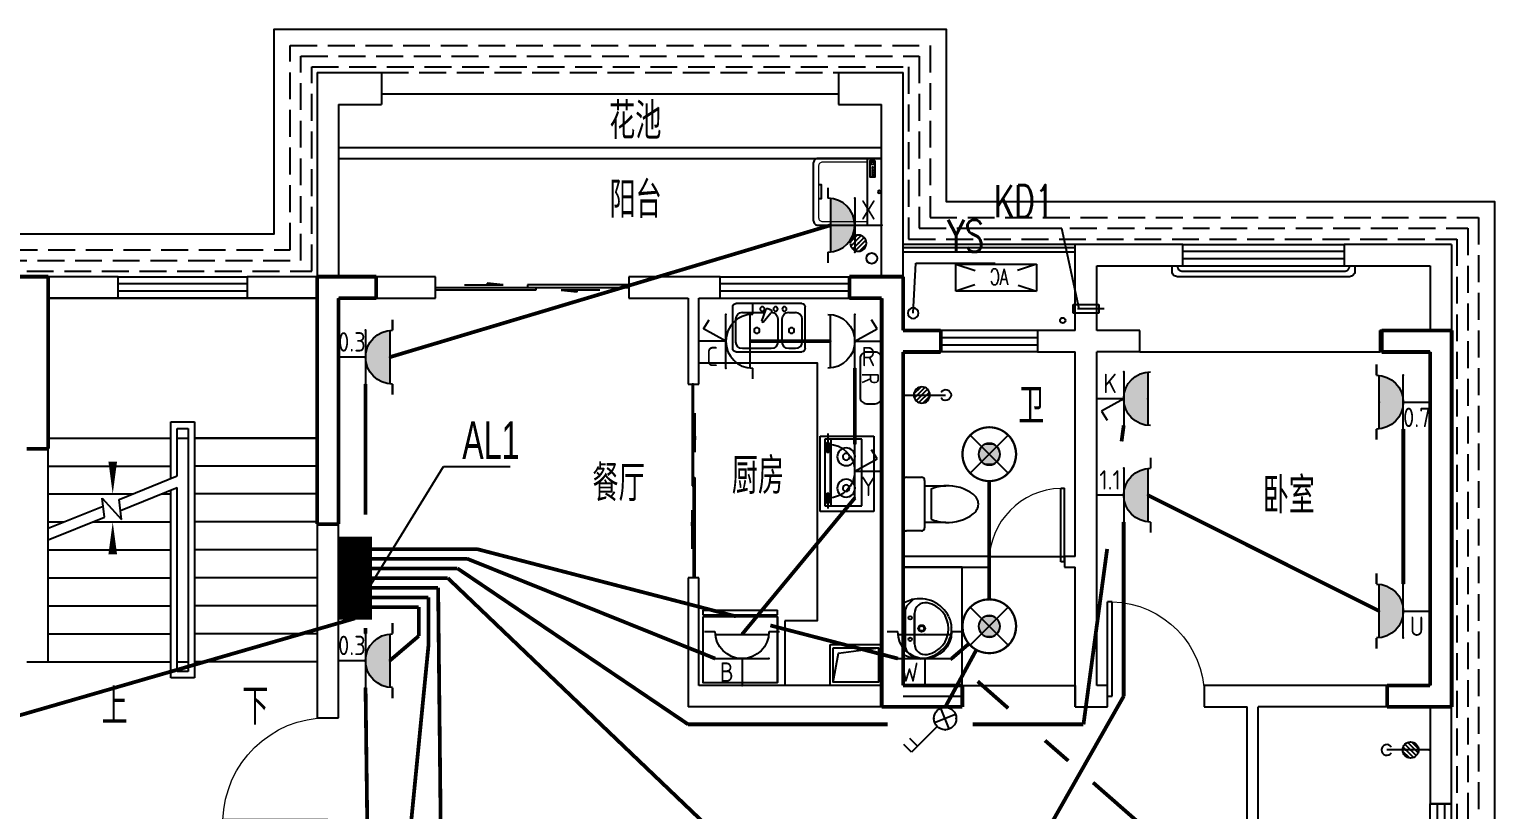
# Model space of a CAD drawing. Extents: x -993182 to -819982, y 169304 to 600104.
# Drawn here: x -939675 to -926048, y 278313 to 285568 of the extents above; entities that cross this region are included whole.
import ezdxf
from ezdxf.enums import TextEntityAlignment as Align

# ---------------------------------------------------------------- set-up
doc = ezdxf.new("R2010")
doc.units = 0
doc.header["$LTSCALE"] = 1000
doc.header["$MEASUREMENT"] = 0
doc.linetypes.add('DASH', pattern=[0.35, 0.25, -0.1])
for name, color, linetype in [('DIM-箱柜', 3, 'Continuous'), ('DIM_LEAD', 3, 'Continuous'), ('DIM_SYMB', 3, 'Continuous'), ('EQUIP-插座', 3, 'Continuous'), ('EQUIP-照明', 3, 'Continuous'), ('EQUIP-箱柜', 3, 'Continuous'), ('kan', 146, 'Continuous'), ('KTIAO', 124, 'Continuous'), ('PUB_TEXT', 7, 'Continuous'), ('STAIR', 2, 'Continuous'), ('VPIPE-污水', 2, 'Continuous'), ('WALL', 4, 'Continuous'), ('WINDOW', 2, 'Continuous'), ('WIRE-动力', 2, 'Continuous'), ('WIRE-插座', 5, 'Continuous'), ('WIRE-照明', 1, 'Continuous'), ('冷凝水管', 6, 'Continuous'), ('家具', 187, 'Continuous'), ('屋面', 139, 'Continuous'), ('栏杆', 169, 'Continuous'), ('空调、空调洞', 66, 'Continuous'), ('面层', 215, 'Continuous')]:
    doc.layers.add(name, color=color, linetype=linetype)
doc.layers.add('RENDERING', color=125, linetype='Continuous', lineweight=13)
doc.layers.add('洁、厨具', color=8, linetype='Continuous', lineweight=9)
doc.styles.add('_ROMANC', font='romanc__.ttf', dxfattribs={"width": 0.700005})
doc.styles.add('_SIMPLEX', font='SIMPLEX.shx', dxfattribs={"width": 0.75})
doc.styles.add('_TCH_DIM', font='SIMPLEX', dxfattribs={"bigfont": 'GBCBIG'})
doc.styles.add('_TCH_LABEL', font='COMPLEX', dxfattribs={"bigfont": 'GBCBIG'})
doc.styles.add('_TEL_ATTDEF', font='GBENOR', dxfattribs={"width": 0.8, "height": 3, "bigfont": 'GBCBIG'})
doc.styles.add('_TEL_DIM', font='ICED', dxfattribs={"width": 0.8, "height": 3.5, "bigfont": 'BZHZ'})
doc.styles.add('DIM_FONT', font='simplex_.ttf', dxfattribs={"width": 0.7, "bigfont": 'GBCBIG'})
doc.styles.get("Standard").update_dxf_attribs({"font": 'gbenor.shx', "bigfont": 'gbcbig.shx'})

# ---------------------------------------------------------------- blocks, each defined once
blk = doc.blocks.new('ASDGFSDFGGDF')
at = {"layer": '家具'}
for p, q in [((695, -609), (695, 0)), ((695, -609), (695, 0)), ((0, -670), (0, -629)), ((0, -629), (28, -629)), ((0, -670), (695, -670)), ((28, -629), (28, -609)), ((695, -609), (666, -609)), ((666, -609), (666, -629)), ((666, -629), (695, -629)), ((695, -629), (695, -670))]:
    blk.add_line(p, q, dxfattribs=at)
for points in [[(0, -609), (0, 0), (695, 0), (695, -609)], [(666, -609), (28, -609), (28, -629), (666, -629)]]:
    blk.add_lwpolyline(points, close=True, dxfattribs=at)
blk = doc.blocks.new('sdfdsfgf')
at = {"layer": '家具'}
for points in [[(1414289, 21341), (1413809, 21341), (1413809, 20961), (1414289, 20961), (1414289, 21341)], [(1414259, 20991), (1414211, 21259), (1413839, 21311)]]:
    blk.add_lwpolyline(points, dxfattribs=at)
blk.add_lwpolyline([(1414259, 21311), (1413839, 21311), (1413839, 20991), (1414259, 20991)], close=True, dxfattribs=at)
blk = doc.blocks.new('A$C685A49D5')
at = {"layer": '家具'}
for p, q in [((0, 31), (0, 419)), ((31, 450), (644, 450)), ((675, 419), (675, 31)), ((31, 307), (31, 92)), ((153, 368), (92, 368)), ((215, 92), (215, 307)), ((256, 307), (256, 92)), ((390, 277), (320, 363)), ((340, 402), (325, 393)), ((369, 391), (408, 287)), ((583, 368), (377, 368)), ((408, 287), (390, 277)), ((644, 92), (644, 307)), ((644, 0), (31, 0)), ((92, 31), (153, 31)), ((317, 31), (583, 31))]:
    blk.add_line(p, q, dxfattribs=at)
for centre, radius in [((194, 399), 20.5), ((276, 399), 20.5), ((399, 399), 20.5), ((128, 199), 25.6), ((450, 199), 25.6)]:
    blk.add_circle(centre, radius, dxfattribs=at)
for centre, radius, start, end in [((31, 419), 30.7, 90, 180), ((644, 419), 30.7, 0, 90), ((92, 307), 61.4, 90, 180), ((153, 307), 61.4, 0, 90), ((317, 307), 61.4, 90, 180), ((335, 376), 20.5, 120, 219.4623), ((350, 384), 20.5, 20.5377, 120), ((583, 307), 61.4, 0, 90), ((31, 31), 30.7, 180, 270), ((92, 92), 61.4, 180, 270), ((153, 92), 61.4, 270, 0), ((317, 92), 61.4, 180, 270), ((583, 92), 61.4, 270, 0), ((644, 31), 30.7, 270, 0)]:
    blk.add_arc(centre, radius, start, end, dxfattribs=at)
at = {"layer": '家具', "style": 'DIM_FONT', "width": 0.8, "flags": 9}
for tag in ['YSIZE', 'XSIZE']:
    blk.add_attdef(tag, (338, 450), '', height=0.5, rotation=270, dxfattribs=at)
blk = doc.blocks.new('$plan$00001601')
at = {"layer": '家具'}
for p, q in [((-350, 16), (350, 16)), ((-350, -484), (-350, 16)), ((350, 16), (350, -484)), ((-323, -98), (-323, -440)), ((299, -98), (-323, -98)), ((299, -440), (299, -98)), ((-323, -384), (299, -384)), ((-291, -407), (-291, -418)), ((-199, -408), (-199, -418)), ((182, -407), (182, -418)), ((274, -408), (274, -418)), ((350, -484), (-350, -484)), ((-323, -440), (299, -440)), ((-216, -416), (-280, -416)), ((-280, -416), (-280, -433)), ((-280, -433), (-216, -433)), ((-216, -433), (-216, -416)), ((193, -416), (193, -433)), ((257, -416), (193, -416)), ((193, -433), (257, -433)), ((257, -433), (257, -416))]:
    blk.add_line(p, q, dxfattribs=at)
for points in [[(-199, -408, 0.259034), (-201, -404, 0.076276), (-213, -399, 0.036515), (-226, -397, 0.026615), (-245, -396, 0.026615), (-264, -397, 0.036515), (-277, -399, 0.076276), (-289, -404, 0.259034), (-291, -408, 0.078462), (-291, -409, 0.056762)], [(-199, -418, 0.259034), (-201, -415, 0.076276), (-213, -410, 0.036515), (-226, -407, 0.026615), (-245, -406, 0.026615), (-264, -407, 0.036515), (-277, -410, 0.076276), (-289, -415, 0.259034), (-291, -418, 0.259034), (-289, -422, 0.056762), (-280, -426, 0.036515)], [(274, -408, 0.259034), (272, -404, 0.076276), (260, -399, 0.036515), (247, -397, 0.026615), (228, -396, 0.026615), (209, -397, 0.036515), (196, -399, 0.076276), (184, -404, 0.259034), (182, -408, 0.078462), (182, -409, 0.056762)], [(274, -418, 0.259034), (272, -415, 0.076276), (260, -410, 0.036515), (247, -407, 0.026615), (228, -406, 0.026615), (209, -407, 0.036515), (196, -410, 0.076276), (184, -415, 0.259034), (182, -418, 0.259034), (184, -422, 0.056762), (193, -426, 0.036515)], [(-216, -427, 0.008736), (-213, -427, 0.076276), (-201, -422, 0.259034), (-199, -418, 0.259034)], [(257, -427, 0.008736), (260, -427, 0.076276), (272, -422, 0.259034), (274, -418, 0.259034)]]:
    blk.add_lwpolyline(points, format="xyb", dxfattribs=at)
for centre, radius, start, end in [((-158, -243), 82.5, 0.964, 0), ((-158, -243), 31.6, 0.6532, 0), ((134, -243), 82.5, 180, 179.036), ((134, -243), 31.6, 180, 179.3468)]:
    blk.add_arc(centre, radius, start, end, dxfattribs=at)
blk = doc.blocks.new('A$C3451006C')
blk.add_lwpolyline([(-50, 330), (-50, -30, 0.414214), (10, -90), (90, -90, 0.414214), (150, -30), (150, 330, 0.414214), (90, 390), (10, 390, 0.414214)], format="xyb", close=True)
at = {"style": '_SIMPLEX', "width": 0.8}
blk.add_text('R', height=150, rotation=270, dxfattribs=at).set_placement((-32, 144), align=Align.CENTER)
blk = doc.blocks.new('90304092557924')
at = {"layer": 'KTIAO'}
for p, q in [((-375, 125), (-198, 66)), ((-375, 125), (-375, -125)), ((375, 125), (-375, 125)), ((375, 125), (198, 66)), ((375, -125), (375, 125)), ((-203, -68), (-375, -125)), ((-375, -125), (375, -125)), ((200, -67), (375, -125))]:
    blk.add_line(p, q, dxfattribs=at)
at = {"layer": 'KTIAO', "style": '_ROMANC', "width": 0.7}
blk.add_text('AC', height=148.6, dxfattribs=at).set_placement((-113, -66))
at = {"layer": 'KTIAO', "style": 'DIM_FONT', "oblique": 0, "width": 0.6, "flags": 9}
for tag in ['XSIZE', 'YSIZE']:
    blk.add_attdef(tag, (-375, -125), '', height=0.5, dxfattribs=at)
blk = doc.blocks.new('M_E6')
for p, q in [((-240, 0), (-270, -79)), ((240, 0), (-240, 0)), ((-237, 0), (239, 0)), ((240, 0), (270, -79)), ((-213, -36), (-271, -91)), ((-179, -23), (181, -23)), ((141, -105), (-141, -105)), ((-141, -105), (141, -105)), ((217, -37), (274, -95))]:
    blk.add_line(p, q)
for centre, radius in [((-99, -65), 16.3), ((101, -65), 16.3), ((2, -172), 31.6), ((2, -172), 23)]:
    blk.add_circle(centre, radius)
for centre, radius, start, end in [((28, -152), 307, 166.1751, 244.7296), ((-141, -205), 100, 90, 190.5602), ((-179, -73), 50, 90, 133.181), ((-28, -152), 307, 297.0639, 13.8249), ((141, -205), 100, 349.4398, 90), ((181, -73), 50, 44.5607, 90), ((0, -179), 243, 190.5602, 349.4398), ((0, -201), 250, 245.8071, 296.4628), ((28, -152), 307, 266.589, 266.5936)]:
    blk.add_arc(centre, radius, start, end)
at = {"width": 0.8, "flags": 9}
for tag in ['XSIZE', 'YSIZE']:
    blk.add_attdef(tag, (0, 0), '', height=0.5, dxfattribs=at)
blk = doc.blocks.new('1')
for p, q in [((-550, -239), (-550, 201)), ((-520, 231), (-380, 231)), ((-350, 201), (-350, 151)), ((-350, 151), (-350, -189)), ((-350, 151), (-154, 151)), ((-289, 121), (-289, -159)), ((-380, -269), (-520, -269)), ((-154, -189), (-350, -189)), ((-350, -189), (-350, -239))]:
    blk.add_line(p, q)
for centre, radius, start, end in [((-520, 201), 30, 90, 180), ((-380, 201), 30, 360, 90), ((-137, -247), 398, 92.544, 112.5495), ((-137, -247), 398, 53.3619, 92.544), ((40, -19), 110, 303.4509, 56.5491), ((-137, 208), 398, 267.456, 306.6381), ((-520, -239), 30, 180, 270), ((-380, -239), 30, 270, 360), ((-137, 208), 398, 247.4505, 267.456)]:
    blk.add_arc(centre, radius, start, end)
blk = doc.blocks.new('$plan$00001623')
at = {"layer": '家具', "linetype": 'Continuous'}
blk.add_line((-341, -145), (342, -145), dxfattribs=at)
at = {"layer": '家具'}
blk.add_lwpolyline([(295, -706), (-295, -706, -0.414214), (-345, -656), (-345, 0), (345, 0), (345, -656, -0.414214)], format="xyb", close=True, dxfattribs=at)
at = {"layer": '家具', "lineweight": 13}
blk.add_lwpolyline([(307, -145), (307, -611, -0.414214), (267, -651), (-267, -651, -0.414214), (-307, -611), (-307, -145)], format="xyb", dxfattribs=at)
at = {"layer": '家具'}
for points in [[(323, -72), (152, -72), (152, -120), (323, -120)], [(163, -86), (177, -86), (177, -99), (163, -99)], [(189, -86), (202, -86), (202, -99), (189, -99)], [(213, -86), (227, -86), (227, -99), (213, -99)], [(239, -86), (253, -86), (253, -99), (239, -99)], [(281, -110), (309, -110), (309, -80), (281, -80)]]:
    blk.add_lwpolyline(points, close=True, dxfattribs=at)
blk.add_lwpolyline([(-71, -651), (-71, -623), (0, -623), (71, -623), (71, -651)], dxfattribs=at)
blk.add_circle((0, -25), 16, dxfattribs=at)
blk = doc.blocks.new('$lvtry$00000168')
at = {"color": 0}
blk.add_line((0, 0), (0, -395), dxfattribs=at)
blk.add_arc((0, -395), 50, 121.0332, 58.9668, dxfattribs=at)
for p in [(0, 0), (0, -223)]:
    blk.add_point(p, dxfattribs=at)
blk = doc.blocks.new('$lvtry$00000171')
for p, q in [((-74, 11), (-11, 74)), ((-70, -27), (27, 70)), ((-53, -53), (53, 53)), ((-27, -70), (70, 27)), ((11, -74), (74, -11))]:
    blk.add_line(p, q)
blk.add_circle((0, 0), 75)
blk.add_point((0, 0))
blk = doc.blocks.new('A$C6BE329BC')
at = {"layer": '家具'}
blk.add_blockref('$lvtry$00000168', (75, 445), dxfattribs=at)
at = {"layer": '家具', "rotation": 180}
blk.add_blockref('$lvtry$00000171', (75, 271), dxfattribs=at)
blk = doc.blocks.new('TRHH')
at = {"color": 6}
blk.add_circle((-249202, -461390), 50, dxfattribs=at)
blk = doc.blocks.new('q5')
at = {"color": 3, "const_width": 35}
for points in [[(-480942, -554044), (-478742, -554044)], [(-478742, -555644), (-478742, -554044)], [(-476242, -556344), (-476242, -554044)], [(-476242, -554044), (-475692, -554044)], [(-475692, -554044), (-475692, -554244)], [(-471292, -554044), (-470792, -554044)], [(-471292, -554244), (-471292, -554044)], [(-470792, -554544), (-470792, -554044)], [(-476042, -556344), (-476042, -554244)], [(-476042, -554244), (-475692, -554244)], [(-471292, -554244), (-470992, -554244)], [(-470992, -554744), (-470992, -554244)], [(-470792, -554544), (-470442, -554544)], [(-470442, -554544), (-470442, -554744)], [(-466342, -554544), (-465692, -554544)], [(-466342, -554744), (-466342, -554544)], [(-465692, -558044), (-465692, -554544)], [(-470992, -558044), (-470992, -554744)], [(-470792, -557844), (-470792, -554744)], [(-470792, -554744), (-470442, -554744)], [(-466342, -554744), (-465892, -554744)], [(-465892, -557844), (-465892, -554744)], [(-478742, -555644), (-478942, -555644)], [(-476042, -556344), (-476242, -556344)], [(-470792, -557844), (-470242, -557844)], [(-470242, -557844), (-470242, -558044)], [(-466292, -557844), (-465892, -557844)], [(-466292, -558044), (-466292, -557844)], [(-470992, -558044), (-470242, -558044)], [(-466292, -558044), (-465692, -558044)]]:
    blk.add_lwpolyline(points, dxfattribs=at)
blk = doc.blocks.new('A$C06D6341B')
at = {"layer": '空调、空调洞', "linetype": 'DASH'}
for p, q in [((80, 290), (0, 290)), ((0, 290), (0, 50)), ((40, 0), (40, 340)), ((80, 50), (80, 290)), ((0, 50), (80, 50))]:
    blk.add_line(p, q, dxfattribs=at)
blk = doc.blocks.new('kt')
at = {"layer": 'DIM_LEAD'}
for p, q in [((-393367, -787455), (-394104, -787455)), ((-393207, -788204), (-393367, -787455)), ((-393207, -788204), (-393367, -787455)), ((-393207, -788204), (-393367, -787455)), ((-393207, -788204), (-393367, -787455)), ((-393207, -788204), (-393367, -787455))]:
    blk.add_line(p, q, dxfattribs=at)
at = {"layer": 'VPIPE-污水'}
blk.add_circle((-395136, -787733, -76424), 50, dxfattribs=at)
at = {"layer": '冷凝水管'}
blk.add_circle((-393360, -788311, -76424), 25, dxfattribs=at)
at = {"layer": '家具', "yscale": -1, "rotation": 90.00000000000001}
blk.add_blockref('$lvtry$00000171', (-395260, -787592, -76424), dxfattribs=at)
at = {"layer": '空调、空调洞', "xscale": -1, "rotation": 90}
blk.add_blockref('A$C06D6341B', (-392974, -788164, -76424), dxfattribs=at)
at = {"layer": 'DIM_LEAD', "color": 7, "style": '_TCH_DIM', "width": 0.705882}
blk.add_text('KD1', height=297.5, dxfattribs=at).set_placement((-393999, -787350))
blk = doc.blocks.new('trh')
at = {"layer": 'DIM_LEAD'}
for p, q in [((-203516, -461390), (-203492, -460925)), ((-203492, -460925), (-202753, -460925))]:
    blk.add_line(p, q, dxfattribs=at)
at = {"layer": 'DIM_LEAD', "color": 7, "style": '_TCH_DIM', "width": 0.705882}
blk.add_text('YS', height=297.5, dxfattribs=at).set_placement((-203198, -460820))
blk = doc.blocks.new('$DorLib2D$00000131')
at = {"color": 0, "linetype": 'Continuous'}
for p, q in [((0.15, 0.125), (0.2319, 0.1973)), ((0.2319, 0.1973), (0.2319, 0.125)), ((-0.5, 0.125), (-0.5, 0)), ((0.0192, 0.125), (-0.5, 0.125)), ((0.0192, 0), (0.0192, 0.125)), ((0.35, 0.125), (0.15, 0.125)), ((-0.5, 0), (0.0192, 0)), ((-0.024, 0), (0.5, 0)), ((-0.024, -0.125), (-0.024, 0)), ((0.5, 0), (0.5, -0.125)), ((-0.35, -0.125), (-0.15, -0.125)), ((-0.2319, -0.1973), (-0.2319, -0.125)), ((-0.15, -0.125), (-0.2319, -0.1973)), ((0.5, -0.125), (-0.024, -0.125))]:
    blk.add_line(p, q, dxfattribs=at)
blk = doc.blocks.new('$WINLIB2D$00000001')
at = {"color": 0}
for points in [[(-0.5, 0.5), (-0.5, -0.5)], [(-0.5, 0.5), (0.5, 0.5)], [(0.5, -0.5), (0.5, 0.5)], [(0.5, 0.1667), (-0.5, 0.1667)], [(0.5, -0.1667), (-0.5, -0.1667)], [(-0.5, -0.5), (0.5, -0.5)]]:
    blk.add_lwpolyline(points, dxfattribs=at)
blk = doc.blocks.new('$DorLib2D$00000001')
for p, q in [((0.45, 0.975), (0.5, 0.975)), ((0.45, 0), (0.45, 0.975)), ((0.5, 0), (0.5, 0.975)), ((0.5, 0), (0.45, 0))]:
    blk.add_line(p, q)
at = {"lineweight": 13}
blk.add_arc((0.475, 0), 0.975, 91.4693, 180, dxfattribs=at)
blk = doc.blocks.new('5#、7#楼参照')
at = {"layer": 'DIM_SYMB'}
for points in [[(-298758.8, -464760.9, 0, 0, 0), (-298758.8, -461900.9, 0, 0, 0), (-300058.8, -461900.9, 0, 0, 0), (-300058.8, -463070.9, 0, 80, 0), (-300058.8, -462770.9, 0, 0, 0)], [(-300058.8, -464760.9, 0, 0, 0), (-300058.8, -463330.9, 0, 80, 0), (-300058.8, -463630.9, 0, 0, 0)]]:
    blk.add_lwpolyline(points, format="xyseb", dxfattribs=at)
at = {"layer": 'kan', "linetype": 'DASH'}
blk.add_line((-297558.8, -459150.9), (-293308.8, -459150.9), dxfattribs=at)
at = {"layer": 'kan'}
blk.add_line((-297558.8, -459350.9), (-293308.8, -459350.9), dxfattribs=at)
at = {"layer": 'kan', "color": 124}
for p, q in [((-297958.8, -459850.9), (-292908.8, -459850.9)), ((-297958.8, -459950.9), (-292908.8, -459950.9))]:
    blk.add_line(p, q, dxfattribs=at)
at = {"layer": 'kan'}
blk.add_lwpolyline([(-291108.8, -460750.9), (-292708.8, -460750.9)], dxfattribs=at)
at = {"layer": 'STAIR'}
for p, q in [((-298158.8, -461250.9), (-300658.8, -461250.9)), ((-300658.8, -461250.9), (-300658.8, -462550.9)), ((-298158.8, -462550.9), (-298158.8, -461250.9)), ((-299518.8, -462927.9), (-299518.8, -462400.9)), ((-299518.8, -462400.9), (-299298.8, -462400.9)), ((-299458.8, -462903.6), (-299458.8, -462460.9)), ((-299458.8, -462460.9), (-299358.8, -462460.9)), ((-299358.8, -462460.9), (-299358.8, -464720.9)), ((-299298.8, -462400.9), (-299298.8, -464780.9)), ((-300658.8, -463390.2), (-300658.8, -462550.9)), ((-300658.8, -462550.9), (-299518.8, -462550.9)), ((-300658.8, -462550.9), (-299518.8, -462550.9)), ((-299458.8, -462903.6), (-299458.8, -462550.9)), ((-299458.8, -462550.9), (-299358.8, -462550.9)), ((-299358.8, -462550.9), (-299358.8, -464630.9)), ((-298158.8, -462550.9), (-299298.8, -462550.9)), ((-299298.8, -462550.9), (-298158.8, -462550.9)), ((-298158.8, -462550.9), (-298158.8, -464630.9)), ((-300658.8, -462810.9), (-299518.8, -462810.9)), ((-298158.8, -462810.9), (-299298.8, -462810.9)), ((-300000.4, -463123.2), (-299458.8, -462903.6)), ((-299987.7, -463226), (-299458.8, -463011.5)), ((-299458.8, -464630.9), (-299458.8, -463011.5)), ((-299458.8, -464720.9), (-299458.8, -463011.5)), ((-300658.8, -463070.9), (-299871.3, -463070.9)), ((-300135.7, -463286), (-300157.6, -463108.9)), ((-300157.6, -463108.9), (-299977.4, -463308.6)), ((-299977.4, -463308.6), (-300000.4, -463123.2)), ((-299605.1, -463070.9), (-299518.8, -463070.9)), ((-299518.8, -464780.9), (-299518.8, -463035.9)), ((-298158.8, -463070.9), (-299298.8, -463070.9)), ((-300658.8, -463390.2), (-300148.4, -463183.3)), ((-300658.8, -463498.1), (-300135.7, -463286)), ((-300658.8, -463330.9), (-300512.5, -463330.9)), ((-300246.3, -463330.9), (-299518.8, -463330.9)), ((-298158.8, -463330.9), (-299298.8, -463330.9)), ((-300658.8, -464630.9), (-300658.8, -463498.1)), ((-300658.8, -463590.9), (-299518.8, -463590.9)), ((-298158.8, -463590.9), (-299298.8, -463590.9)), ((-300658.8, -463850.9), (-299518.8, -463850.9)), ((-298158.8, -463850.9), (-299298.8, -463850.9)), ((-300658.8, -464110.9), (-299518.8, -464110.9)), ((-298158.8, -464110.9), (-299298.8, -464110.9)), ((-300658.8, -464370.9), (-299518.8, -464370.9)), ((-298158.8, -464370.9), (-299298.8, -464370.9)), ((-300658.8, -464630.9), (-299518.8, -464630.9)), ((-299458.8, -464630.9), (-299358.8, -464630.9)), ((-298158.8, -464630.9), (-299298.8, -464630.9)), ((-299298.8, -464780.9), (-299518.8, -464780.9)), ((-299358.8, -464720.9), (-299458.8, -464720.9))]:
    blk.add_line(p, q, dxfattribs=at)
at = {"layer": 'WALL'}
for p, q in [((-298158.8, -459150.9), (-298158.8, -461050.9)), ((-298158.8, -459150.9), (-297558.8, -459150.9)), ((-297558.8, -459150.9), (-297558.8, -459450.9)), ((-293308.8, -459150.9), (-292708.8, -459150.9)), ((-293308.8, -459150.9), (-293308.8, -459450.9)), ((-292708.8, -461150.9), (-292708.8, -459150.9)), ((-297958.8, -459450.9), (-297958.8, -461050.9)), ((-297958.8, -459450.9), (-297558.8, -459450.9)), ((-293308.8, -459450.9), (-292908.8, -459450.9)), ((-292908.8, -461050.9), (-292908.8, -459450.9)), ((-290108.8, -460750.9), (-291108.8, -460750.9)), ((-291108.8, -461550.9), (-291108.8, -460750.9)), ((-290108.8, -460950.9), (-290108.8, -460750.9)), ((-287608.8, -460750.9), (-288608.8, -460750.9)), ((-288608.8, -460750.9), (-288608.8, -460950.9)), ((-287608.8, -460750.9), (-287608.8, -461650.9)), ((-290908.8, -460950.9), (-290108.8, -460950.9)), ((-290908.8, -461550.9), (-290908.8, -460950.9)), ((-288608.8, -460950.9), (-287808.8, -460950.9)), ((-287808.8, -460950.9), (-287808.8, -461550.9)), ((-300758.8, -461050.9), (-302658.8, -461050.9)), ((-300008.8, -461050.9), (-300758.8, -461050.9)), ((-300008.8, -461250.9), (-300008.8, -461050.9)), ((-298158.8, -461050.9), (-298808.8, -461050.9)), ((-298808.8, -461050.9), (-298808.8, -461250.9)), ((-297058.8, -461050.9), (-297958.8, -461050.9)), ((-297058.8, -461250.9), (-297058.8, -461050.9)), ((-294608.8, -461050.9), (-295258.8, -461050.9)), ((-295258.8, -461050.9), (-295258.8, -461250.9)), ((-294409, -461050.9), (-294608.8, -461050.9)), ((-294409, -461250.9), (-294409, -461050.9)), ((-292908.8, -461050.9), (-293209, -461050.9)), ((-293209, -461050.9), (-293209, -461250.9)), ((-292708.8, -461150.9), (-292708.8, -461550.9)), ((-300658.8, -463950.9), (-300658.8, -461250.9)), ((-300658.8, -461250.9), (-300008.8, -461250.9)), ((-298808.8, -461250.9), (-298158.8, -461250.9)), ((-298158.8, -461250.9), (-298158.8, -465150.9)), ((-297958.8, -465150.9), (-297958.8, -461250.9)), ((-297958.8, -461250.9), (-297058.8, -461250.9)), ((-295258.8, -461250.9), (-294708.8, -461250.9)), ((-294708.8, -461250.9), (-294708.8, -462050.9)), ((-294608.8, -462050.9), (-294608.8, -461250.9)), ((-294608.8, -461250.9), (-294409, -461250.9)), ((-293209, -461250.9), (-292908.8, -461250.9)), ((-292908.8, -461250.9), (-292908.8, -461650.9)), ((-292908.8, -461650.9), (-292908.8, -463650.9)), ((-292358.8, -461550.9), (-292708.8, -461550.9)), ((-292358.8, -461750.9), (-292358.8, -461550.9)), ((-291108.8, -461550.9), (-291458.8, -461550.9)), ((-291458.8, -461550.9), (-291458.8, -461750.9)), ((-290507.8, -461550.9), (-290908.8, -461550.9)), ((-290507.8, -461750.9), (-290507.8, -461550.9)), ((-287808.8, -461550.9), (-288277.8, -461550.9)), ((-288277.8, -461750.9), (-288277.8, -461550.9)), ((-287608.8, -461650.9), (-287608.8, -464950.9)), ((-292708.8, -461750.9), (-292358.8, -461750.9)), ((-292708.8, -461750.9), (-292708.8, -463650.9)), ((-291458.8, -461750.9), (-291108.8, -461750.9)), ((-291108.8, -463650.9), (-291108.8, -461750.9)), ((-290507.8, -461750.9), (-290908.8, -461750.9)), ((-290908.8, -463650.9), (-290908.8, -461750.9)), ((-287808.8, -461750.9), (-288277.8, -461750.9)), ((-287808.8, -461750.9), (-287808.8, -464850.9)), ((-294708.8, -462050.9), (-294608.8, -462050.9)), ((-292908.8, -463650.9), (-292908.8, -464850.9)), ((-291908.8, -463650.9), (-292708.8, -463650.9)), ((-291908.8, -463750.9), (-291908.8, -463650.9)), ((-291108.8, -463650.9), (-291208.8, -463650.9)), ((-291208.8, -463650.9), (-291208.8, -463750.9)), ((-290908.8, -464850.9), (-290908.8, -463650.9)), ((-292708.8, -463750.9), (-291908.8, -463750.9)), ((-292708.8, -463750.9), (-292708.8, -464850.9)), ((-291208.8, -463750.9), (-291108.8, -463750.9)), ((-291108.8, -464850.9), (-291108.8, -463750.9)), ((-300658.8, -464630.9), (-300658.8, -463950.9)), ((-294608.8, -463850.9), (-294708.8, -463850.9)), ((-294708.8, -463850.9), (-294708.8, -465050.9)), ((-294608.8, -464850.9), (-294608.8, -463850.9)), ((-300858.8, -464630.9), (-300658.8, -464630.9)), ((-292908.8, -464850.9), (-294608.8, -464850.9)), ((-292158.8, -464850.9), (-292708.8, -464850.9)), ((-292158.8, -465050.9), (-292158.8, -464850.9)), ((-291108.8, -464850.9), (-291108.8, -465050.9)), ((-290808.8, -464850.9), (-290908.8, -464850.9)), ((-290808.8, -465050.9), (-290808.8, -464850.9)), ((-289408.8, -464850.9), (-289908.8, -464850.9)), ((-289908.8, -464850.9), (-289908.8, -465050.9)), ((-287808.8, -464850.9), (-289408.8, -464850.9)), ((-292808.8, -465050.9), (-294708.8, -465050.9)), ((-292808.8, -465050.9), (-292158.8, -465050.9)), ((-291108.8, -465050.9), (-291008.8, -465050.9)), ((-291008.8, -465050.9), (-290808.8, -465050.9)), ((-289908.8, -465050.9), (-289508.8, -465050.9)), ((-289508.8, -466150.9), (-289508.8, -465050.9)), ((-289408.8, -466250.9), (-289408.8, -465050.9)), ((-287808.8, -465050.9), (-289408.8, -465050.9)), ((-287808.8, -465050.9), (-287808.8, -465950.9)), ((-287608.8, -465950.9), (-287608.8, -464950.9)), ((-298158.8, -465150.9), (-297958.8, -465150.9)), ((-287808.8, -465950.9), (-287608.8, -465950.9))]:
    blk.add_line(p, q, dxfattribs=at)
at = {"layer": 'WINDOW'}
for p, q in [((-290507.8, -461750.9), (-288277.8, -461750.9)), ((-291908.8, -463650.9), (-291208.8, -463650.9)), ((-292158.8, -464850.9), (-291108.8, -464850.9))]:
    blk.add_line(p, q, dxfattribs=at)
at = {"layer": 'WINDOW', "linetype": 'DASH'}
for p, q in [((-292158.8, -464850.9), (-292158.8, -465050.9)), ((-291108.8, -465050.9), (-291108.8, -464850.9))]:
    blk.add_line(p, q, dxfattribs=at)
at = {"layer": '家具'}
blk.add_line((-293808.8, -464250.9, 0), (-293808.8, -464850.9, 0), dxfattribs=at)
at = {"layer": '家具', "elevation": 0}
blk.add_lwpolyline([(-294608.8, -461850.9), (-294608.8, -461850.9), (-293508.8, -461850.9), (-293508.8, -461850.9), (-293508.8, -464250.9), (-293508.8, -464250.9), (-293508.8, -464250.9), (-293808.8, -464250.9)], dxfattribs=at)
at = {"layer": '家具'}
blk.add_lwpolyline([(-292708.8, -464950.9), (-292158.8, -464950.9), (-292158.8, -464050.9), (-292158.8, -463750.9), (-292708.8, -463750.9)], dxfattribs=at)
at = {"layer": '屋面', "color": 190}
blk.add_lwpolyline([(-302258.8, -460650.9), (-298558.8, -460650.9), (-298558.8, -458750.9), (-292308.8, -458750.9), (-292308.8, -460350.9), (-287208.8, -460350.9), (-287208.8, -468650.9), (-288908.8, -468650.9), (-288908.8, -472650.9), (-291658.8, -472650.9), (-291658.8, -474050.9), (-298508.8, -474050.9), (-298508.8, -471950.9), (-302308.8, -471950.9), (-302308.8, -474050.9), (-309158.8, -474050.9), (-309158.8, -472650.9), (-311908.8, -472650.9), (-311908.8, -468650.9), (-313608.8, -468650.9), (-313608.8, -460350.9), (-308508.8, -460350.9), (-308508.8, -458750.9), (-302258.8, -458750.9)], close=True, dxfattribs=at)
at = {"layer": '屋面', "color": 190, "linetype": 'DASH'}
for points in [[(-302408.8, -460800.9), (-298408.8, -460800.9), (-298408.8, -458900.9), (-292458.8, -458900.9), (-292458.8, -460500.9), (-287358.8, -460500.9), (-287358.8, -468500.9), (-289058.8, -468500.9), (-289058.8, -472500.9), (-291808.8, -472500.9), (-291808.8, -473900.9), (-298358.8, -473900.9), (-298358.8, -471800.9), (-302458.8, -471800.9), (-302458.8, -473900.9), (-309008.8, -473900.9), (-309008.8, -472500.9), (-311758.8, -472500.9), (-311758.8, -468500.9), (-313458.8, -468500.9), (-313458.8, -460500.9), (-308358.8, -460500.9), (-308358.8, -458900.9), (-302408.8, -458900.9)], [(-302508.8, -460900.9), (-298308.8, -460900.9), (-298308.8, -459000.9), (-292558.8, -459000.9), (-292558.8, -460600.9), (-287458.8, -460600.9), (-287458.8, -468400.9), (-289158.8, -468400.9), (-289158.8, -472400.9), (-291908.8, -472400.9), (-291908.8, -473800.9), (-298258.8, -473800.9), (-298258.8, -471700.9), (-302558.8, -471700.9), (-302558.8, -473800.9), (-308908.8, -473800.9), (-308908.8, -472400.9), (-311658.8, -472400.9), (-311658.8, -468400.9), (-313358.8, -468400.9), (-313358.8, -460600.9), (-308258.8, -460600.9), (-308258.8, -459000.9), (-302508.8, -459000.9)], [(-302608.8, -461000.9), (-298208.8, -461000.9), (-298208.8, -459100.9), (-292658.8, -459100.9), (-292658.8, -460700.9), (-287558.8, -460700.9), (-287558.8, -468300.9), (-289258.8, -468300.9), (-289258.8, -472300.9), (-292008.8, -472300.9), (-292008.8, -473700.9), (-298158.8, -473700.9), (-298158.8, -471600.9), (-302658.8, -471600.9), (-302658.8, -473700.9), (-308808.8, -473700.9), (-308808.8, -472300.9), (-311558.8, -472300.9), (-311558.8, -468300.9), (-313258.8, -468300.9), (-313258.8, -460700.9), (-308158.8, -460700.9), (-308158.8, -459100.9), (-302608.8, -459100.9)]]:
    blk.add_lwpolyline(points, close=True, dxfattribs=at)
at = {"layer": '栏杆'}
for points in [[(-292708.8, -460780.9), (-291108.8, -460780.9)], [(-292708.8, -460820.9), (-291108.8, -460820.9)]]:
    blk.add_lwpolyline(points, dxfattribs=at)
for points in [[(-288508.8, -460950.9), (-288508.8, -461000.9, -0.4142136), (-288558.8, -461050.9), (-290158.8, -461050.9, -0.4142136), (-290208.8, -461000.9), (-290208.8, -460950.9)], [(-290158.8, -460950.9), (-290158.8, -460950.9, 0.4142136), (-290108.8, -461000.9), (-288608.8, -461000.9, 0.4142136), (-288558.8, -460950.9), (-288558.8, -460950.9)]]:
    blk.add_lwpolyline(points, format="xyb", dxfattribs=at)
at = {"color": 6, "xscale": -1}
blk.add_blockref('TRHH', (-541817.6, 0), dxfattribs=at)
at = {"xscale": -1, "rotation": 90}
blk.add_blockref('A$C6BE329BC', (-292263.8, -462075.9), dxfattribs=at)
at = {"rotation": 270}
blk.add_blockref('A$C6BE329BC', (-288261.1, -465375.9), dxfattribs=at)
at = {"layer": 'RENDERING', "xscale": -1}
blk.add_blockref('90304092557924', (-291842.5, -461060.4), dxfattribs=at)
at = {"layer": 'WINDOW'}
for name, p, xscale, yscale, zscale in [('$WINLIB2D$00000001', (-289358.8, -460850.9), 1500, -200, 1500), ('$WINLIB2D$00000001', (-293809, -461150.9), 1200, -200, 1200), ('$DorLib2D$00000001', (-291558.8, -463700.9), 700, 700, 700)]:
    blk.add_blockref(name, p, dxfattribs=dict(at, xscale=xscale, yscale=yscale, zscale=zscale))
for name, p, xscale, yscale, zscale, rotation in [('$WINLIB2D$00000001', (-299408.8, -461150.9), -1200, 200, -1200, 179.9999999034835), ('$DorLib2D$00000131', (-296158.8, -461150.9), -1800, 200, -1800, 180.0000001412787), ('$WINLIB2D$00000001', (-291908.8, -461650.9), 900, -200, 900, 180), ('$DorLib2D$00000131', (-294658.8, -462950.9), 1800, -100, 1800, 90), ('$DorLib2D$00000001', (-290358.8, -464950.9), 900, -900, 900, 180.0000000022345), ('$DorLib2D$00000001', (-298058.8, -465650.9), 1000, -1000, 1000, 270), ('$WINLIB2D$00000001', (-287708.8, -466400.9), -900, -200, -900, 270)]:
    blk.add_blockref(name, p, dxfattribs=dict(at, xscale=xscale, yscale=yscale, zscale=zscale, rotation=rotation))
at = {"layer": '家具', "xscale": -1}
for name, p in [('A$C685A49D5', (-293619.3, -461750.2, 0)), ('sdfdsfgf', (1120900.3, -485811.5))]:
    blk.add_blockref(name, p, dxfattribs=at)
at = {"layer": '家具'}
for name, p in [('A$C3451006C', (-293058.8, -462141.5, 0)), ('1', (-292159.3, -463145.6, 0))]:
    blk.add_blockref(name, p, dxfattribs=at)
for name, p, rotation in [('$plan$00001601', (-292996.1, -462883, 0), 270), ('M_E6', (-292708.8, -464323.3), 90.00000000000001)]:
    blk.add_blockref(name, p, dxfattribs=dict(at, rotation=rotation))
at = {"layer": '家具', "xscale": -1, "rotation": 180}
blk.add_blockref('ASDGFSDFGGDF', (-294571.1, -464822.5, 0), dxfattribs=at)
at = {"layer": '洁、厨具', "xscale": -0.9000000001396984, "yscale": 0.9000000001396984, "zscale": 0.9000000001396984, "rotation": 270}
blk.add_blockref('$plan$00001623', (-292908.8, -460261.4), dxfattribs=at)
at = {"layer": '面层'}
for name, p in [('kt', (102134.9, 326853.2)), ('trh', (-89100, 0)), ('q5', (178083.2, 92993.2))]:
    blk.add_blockref(name, p, dxfattribs=at)
at = {"layer": 'DIM_SYMB', "color": 7, "style": '_TCH_DIM'}
for s, p in [('上', (-300163.1, -465215.9)), ('下', (-298853.7, -465215.9))]:
    blk.add_text(s, height=337.6, dxfattribs=at).set_placement(p)
blk = doc.blocks.new('$equip$00002828')
for p, q in [((0.354, 0.354), (-0.354, -0.354)), ((-0.354, 0.354), (0.354, -0.354))]:
    blk.add_line(p, q)
at = {"const_width": 0.04}
blk.add_lwpolyline([(0.5, 0, -1), (-0.5, 0, -1), (0.5, 0, 1)], format="xyb", dxfattribs=at)
for radius in [0.5, 0.2]:
    blk.add_circle((0, 0), radius)
for p in [(0, 0.5), (-0.5, 0), (0.5, 0), (0, -0.5)]:
    blk.add_point(p)
for points in [[(-0.173, 0.1), (0.173, 0.1), (-0.2, 0), (0.2, 0)], [(-0.173, -0.1), (0.173, -0.1), (-0.2, 0), (0.2, 0)], [(-0.1, 0.173), (0.1, 0.173), (-0.173, 0.1), (0.173, 0.1)], [(0, 0.2), (0, 0.2), (-0.1, 0.173), (0.1, 0.173)], [(-0.1, -0.173), (0.1, -0.173), (-0.173, -0.1), (0.173, -0.1)], [(0, -0.2), (0, -0.2), (-0.1, -0.173), (0.1, -0.173)]]:
    blk.add_solid(points)
at = {"color": 7, "style": '_TEL_DIM', "flags": 1}
for tag in ['A', 'REMARK']:
    blk.add_attdef(tag, text='', height=0.00002, dxfattribs=at).set_placement((0, 0), align=Align.MIDDLE_CENTER)
blk = doc.blocks.new('$equip$00003186')
for p, q in [((0.147, 0.356), (0.625, 0.833)), ((0.625, 0.833), (0.766, 0.692)), ((0.512, 0.72), (0.653, 0.579)), ((-0.194, 0.132), (0.194, 0.285)), ((-0.076, 0.402), (0.076, 0.014))]:
    blk.add_line(p, q)
blk.add_circle((0, 0.208), 0.208)
for p in [(0, 0.417), (-0.208, 0.208), (0, 0), (0.208, 0.208)]:
    blk.add_point(p)
at = {"flags": 9}
blk.add_attdef('A', (0, 0), '', height=0.00002, dxfattribs=at)
blk = doc.blocks.new('*X5')
at = {"color": 0}
for p, q in [((-250, 32.8), (-82.8, 200)), ((-250, 68.2), (-118.2, 200)), ((-250, 103.6), (-153.6, 200)), ((-250, 138.9), (-188.9, 200)), ((-250, 174.3), (-224.3, 200)), ((-247.5, 0), (-47.5, 200)), ((-212.1, 0), (-12.1, 200)), ((-176.8, 0), (23.2, 200)), ((-141.4, 0), (58.6, 200)), ((-106.1, 0), (93.9, 200)), ((-70.7, 0), (129.3, 200)), ((-35.4, 0), (164.6, 200)), ((0, 0), (200, 200)), ((35.4, 0), (235.4, 200)), ((70.7, 0), (250, 179.3)), ((106.1, 0), (250, 143.9)), ((141.4, 0), (250, 108.6)), ((176.8, 0), (250, 73.2)), ((212.1, 0), (250, 37.9)), ((247.5, 0), (250, 2.5))]:
    blk.add_line(p, q, dxfattribs=at)
blk = doc.blocks.new('$equip$00002943')
for p, q in [((-0.75, 0.6), (-0.75, 0)), ((0.75, 0.6), (-0.75, 0.6)), ((0.75, 0), (0.75, 0.6)), ((-0.75, 0), (0.75, 0))]:
    blk.add_line(p, q)
for points, const_width in [([(-0.75, 0.3), (0.75, 0.3)], 0.6), ([(-0.75, 0.6), (-0.75, 0), (0.75, 0), (0.75, 0.6), (-0.75, 0.6), (-0.75, 0)], 0.04)]:
    blk.add_lwpolyline(points, dxfattribs=dict(const_width=const_width))
for p in [(0, 0.6), (-0.75, 0.3), (0.75, 0.3), (0, 0)]:
    blk.add_point(p)
at = {"xscale": 0.00300000000061118, "yscale": 0.00300000000061118, "zscale": 0.00300000000061118}
blk.add_blockref('*X5', (0, 0), dxfattribs=at)
at = {"style": '_TEL_DIM', "flags": 1}
for tag in ['A', 'REMARK']:
    blk.add_attdef(tag, text='', height=0.00002, dxfattribs=at).set_placement((0, 0), align=Align.MIDDLE_CENTER)
blk = doc.blocks.new('$equip$00003164')
for p, q in [((0.497, 0.95), (-0.498, 0.95)), ((0.5, 0.5), (-0.5, 0.5)), ((0, 0.5), (-0.23, 0.084)), ((0, 0.5), (0, 0)), ((-0.23, 0.084), (-0.397, 0.193))]:
    blk.add_line(p, q)
at = {"const_width": 0.04}
for points in [[(-0.5, 1), (-0.7, 1)], [(0.5, 1), (0.7, 1)]]:
    blk.add_lwpolyline(points, dxfattribs=at)
blk.add_arc((0, 1), 0.5, 180, 0)
for p in [(0, 0.95), (-0.5, 0.5), (0.5, 0.5), (0, 0)]:
    blk.add_point(p)
at = {"color": 7, "style": '_TCH_LABEL'}
blk.add_attdef('$TEXT$', text='', height=0.36, dxfattribs=at).set_placement((0.284, 0.247), align=Align.MIDDLE_CENTER)
at = {"color": 7, "style": '_TCH_LABEL', "flags": 1}
blk.add_attdef('A', text='', height=0.000025, dxfattribs=at).set_placement((0, 0), align=Align.MIDDLE_CENTER)
blk = doc.blocks.new('$equip$00003142')
for p, q in [((0.497, 0.95), (-0.498, 0.95)), ((0.5, 0.5), (-0.5, 0.5)), ((0, 0.5), (0, 0))]:
    blk.add_line(p, q)
at = {"const_width": 0.04}
for points in [[(-0.5, 1), (-0.7, 1)], [(0.5, 1), (0.7, 1)]]:
    blk.add_lwpolyline(points, dxfattribs=at)
blk.add_arc((0, 1), 0.5, 180, 0)
for p in [(0, 0.95), (-0.5, 0.5), (0.5, 0.5), (0, 0)]:
    blk.add_point(p)
at = {"color": 7, "style": '_TCH_LABEL'}
blk.add_attdef('$TEXT$', text='', height=0.36, dxfattribs=at).set_placement((0.284, 0.247), align=Align.MIDDLE_CENTER)
at = {"color": 7, "style": '_TCH_LABEL', "flags": 1}
blk.add_attdef('A', text='', height=0.000025, dxfattribs=at).set_placement((0, 0), align=Align.MIDDLE_CENTER)
blk = doc.blocks.new('$equip$00003146')
for p, q in [((0.497, 0.95), (-0.498, 0.95)), ((0.5, 0.5), (-0.5, 0.5)), ((0, 0.5), (-0.23, 0.084)), ((0, 0.5), (0, 0)), ((-0.23, 0.084), (-0.397, 0.193))]:
    blk.add_line(p, q)
at = {"const_width": 0.04}
for points in [[(-0.5, 1), (-0.7, 1)], [(0.5, 1), (0.7, 1)]]:
    blk.add_lwpolyline(points, dxfattribs=at)
blk.add_arc((0, 1), 0.5, 180, 0)
for p in [(0, 0.95), (-0.5, 0.5), (0.5, 0.5), (0, 0)]:
    blk.add_point(p)
at = {"color": 7, "style": '_TCH_LABEL'}
blk.add_attdef('$TEXT$', text='', height=0.36, dxfattribs=at).set_placement((0.284, 0.247), align=Align.MIDDLE_CENTER)
at = {"color": 7, "style": '_TCH_LABEL', "flags": 1}
blk.add_attdef('A', text='', height=0.000025, dxfattribs=at).set_placement((0, 0), align=Align.MIDDLE_CENTER)
blk = doc.blocks.new('$equip$00003155')
for p, q in [((0.497, 0.95), (-0.498, 0.95)), ((0.5, 0.5), (-0.5, 0.5)), ((0, 0.5), (-0.23, 0.084)), ((0, 0.5), (0, 0)), ((-0.23, 0.084), (-0.397, 0.193))]:
    blk.add_line(p, q)
blk.add_arc((0, 1), 0.5, 180, 0)
for p in [(0, 0.95), (-0.5, 0.5), (0.5, 0.5), (0, 0)]:
    blk.add_point(p)
at = {"color": 7, "style": '_TCH_LABEL'}
blk.add_attdef('$TEXT$', text='', height=0.36, dxfattribs=at).set_placement((0.284, 0.247), align=Align.MIDDLE_CENTER)
at = {"color": 7, "style": '_TCH_LABEL', "flags": 1}
blk.add_attdef('A', text='', height=0.000025, dxfattribs=at).set_placement((0, 0), align=Align.MIDDLE_CENTER)
blk = doc.blocks.new('$equip$00003134')
h = blk.add_hatch(color=256)
h.dxf.hatch_style = 1
h.paths.add_polyline_path([(-0.498, 0.95, 0.904534), (0.497, 0.95)])
for p, q in [((0.497, 0.95), (-0.498, 0.95)), ((0.5, 0.5), (-0.5, 0.5)), ((0, 0.5), (0, 0))]:
    blk.add_line(p, q)
at = {"const_width": 0.04}
for points in [[(-0.5, 1), (-0.7, 1)], [(0.5, 1), (0.7, 1)]]:
    blk.add_lwpolyline(points, dxfattribs=at)
blk.add_arc((0, 1), 0.5, 180, 0)
for p in [(0, 0.95), (-0.5, 0.5), (0.5, 0.5), (0, 0)]:
    blk.add_point(p)
at = {"color": 7, "style": '_TCH_LABEL'}
blk.add_attdef('$TEXT$', text='', height=0.36, dxfattribs=at).set_placement((0.284, 0.247), align=Align.MIDDLE_CENTER)
at = {"color": 7, "style": '_TCH_LABEL', "flags": 1}
blk.add_attdef('A', text='', height=0.000025, dxfattribs=at).set_placement((0, 0), align=Align.MIDDLE_CENTER)
blk = doc.blocks.new('$equip$00003162')
for p, q in [((0.497, 0.95), (-0.498, 0.95)), ((0.5, 0.5), (-0.5, 0.5)), ((0, 0.5), (0, 0))]:
    blk.add_line(p, q)
at = {"const_width": 0.04}
for points in [[(-0.5, 1), (-0.7, 1)], [(0.5, 1), (0.7, 1)]]:
    blk.add_lwpolyline(points, dxfattribs=at)
blk.add_arc((0, 1), 0.5, 180, 0)
for p in [(0, 0.95), (-0.5, 0.5), (0.5, 0.5), (0, 0)]:
    blk.add_point(p)
at = {"color": 7, "style": '_TCH_LABEL'}
blk.add_attdef('$TEXT$', text='', height=0.36, dxfattribs=at).set_placement((0.284, 0.247), align=Align.MIDDLE_CENTER)
at = {"color": 7, "style": '_TCH_LABEL', "flags": 1}
blk.add_attdef('A', text='', height=0.000025, dxfattribs=at).set_placement((0, 0), align=Align.MIDDLE_CENTER)
blk = doc.blocks.new('$equip$00003156')
h = blk.add_hatch(color=256)
h.dxf.hatch_style = 1
h.paths.add_polyline_path([(-0.498, 0.95, 0.904534), (0.497, 0.95)])
for p, q in [((0.497, 0.95), (-0.498, 0.95)), ((0.5, 0.5), (-0.5, 0.5)), ((0, 0.5), (-0.23, 0.084)), ((0, 0.5), (0, 0)), ((-0.23, 0.084), (-0.397, 0.193))]:
    blk.add_line(p, q)
blk.add_arc((0, 1), 0.5, 180, 0)
for p in [(0, 0.95), (-0.5, 0.5), (0.5, 0.5), (0, 0)]:
    blk.add_point(p)
at = {"color": 7, "style": '_TCH_LABEL'}
blk.add_attdef('$TEXT$', text='', height=0.36, dxfattribs=at).set_placement((0.284, 0.247), align=Align.MIDDLE_CENTER)
at = {"color": 7, "style": '_TCH_LABEL', "flags": 1}
blk.add_attdef('A', text='', height=0.000025, dxfattribs=at).set_placement((0, 0), align=Align.MIDDLE_CENTER)

msp = doc.modelspace()

# ---------------------------------------------------------------- linework, layer by layer
at = {"layer": 'DIM-箱柜'}
for p, q in [((-936519, 280368), (-935824, 281502)), ((-935824, 281502), (-935203, 281502))]:
    msp.add_line(p, q, dxfattribs=at)
at = {"layer": 'WIRE-动力', "linetype": 'Continuous', "const_width": 35}
msp.add_lwpolyline([(-936648, 280091), (-940800, 278891)], dxfattribs=at)
at = {"layer": 'WIRE-插座', "linetype": 'Continuous', "const_width": 35}
for points in [[(-932223, 283747), (-936323, 282520)], [(-932223, 282668), (-932973, 282668)], [(-931998, 281711), (-931998, 282418)], [(-936548, 281056), (-936548, 282270)], [(-929498, 281884), (-929518, 281737)], [(-926898, 280410), (-926898, 281852)], [(-927123, 280160), (-929273, 281237)], [(-931998, 281211), (-933047, 279943)], [(-929498, 279368), (-929498, 280987)], [(-936498, 280736), (-935513, 280736)], [(-935513, 280736), (-933104, 280110)], [(-929652, 280737), (-929872, 279106)], [(-936498, 280646), (-935603, 280646)], [(-936498, 280556), (-935693, 280556)], [(-935693, 280556), (-933548, 279106)], [(-935603, 280646), (-933297, 279718)], [(-936498, 280466), (-935783, 280466)], [(-935783, 280466), (-931998, 276849)], [(-936498, 280376), (-935873, 280376)], [(-936498, 280286), (-935963, 280286)], [(-935963, 280286), (-935963, 279838)], [(-935823, 275713), (-935873, 280376)], [(-936498, 280196), (-936053, 280196)], [(-936053, 280196), (-936053, 279928)], [(-932784, 280026), (-931598, 279718)], [(-936548, 279948), (-936548, 280002)], [(-936053, 279928), (-936323, 279698)], [(-935963, 279838), (-936368, 275713)], [(-931087, 279709), (-931098, 279718)], [(-930572, 279256), (-930856, 279506)], [(-936498, 275463), (-936548, 279448)], [(-929498, 279368), (-931073, 276599)], [(-931692, 279106), (-933548, 279106)], [(-929872, 279106), (-930904, 279106)], [(-930013, 278767), (-930230, 278956)], [(-928719, 277632), (-929783, 278565)]]:
    msp.add_lwpolyline(points, dxfattribs=at)
at = {"layer": 'WIRE-照明', "linetype": 'Continuous', "const_width": 35}
for points in [[(-930748, 280268), (-930748, 281368)], [(-930868, 279799), (-931159, 279264)], [(-930938, 279855), (-931098, 279718)]]:
    msp.add_lwpolyline(points, dxfattribs=at)

# ---------------------------------------------------------------- block references
at = {"layer": 'EQUIP-插座'}
ref = msp.add_blockref('$equip$00003134', (-931748, 283747), dxfattribs=dict(at, xscale=500, yscale=500, zscale=500, rotation=90.00000000000001))
ref.add_attrib('$TEXT$', 'X', dxfattribs={"layer": '0', "color": 7, "height": 180, "style": '_TEL_ATTDEF'}).set_placement((-931872, 283889), align=Align.MIDDLE_CENTER)
ref = msp.add_blockref('$equip$00003146', (-933448, 282668), dxfattribs=dict(at, xscale=500, yscale=500, zscale=500, rotation=270.0000000000125))
ref.add_attrib('$TEXT$', 'C', dxfattribs={"layer": '0', "color": 7, "height": 180, "style": '_TEL_ATTDEF'}).set_placement((-933325, 282526), align=Align.MIDDLE_CENTER)
ref = msp.add_blockref('$equip$00003155', (-931748, 282668), dxfattribs=dict(at, xscale=-500, yscale=500, zscale=500, rotation=90))
ref.add_attrib('$TEXT$', 'R', dxfattribs={"layer": '0', "color": 7, "height": 180, "style": '_TEL_ATTDEF'}).set_placement((-931872, 282526), align=Align.MIDDLE_CENTER)
ref = msp.add_blockref('$equip$00003134', (-936798, 282520), dxfattribs=dict(at, xscale=-500, yscale=500, zscale=500, rotation=270))
ref.add_attrib('$TEXT$', '0.3', dxfattribs={"layer": '0', "color": 7, "height": 180, "style": '_TEL_ATTDEF'}).set_placement((-936675, 282662), align=Align.MIDDLE_CENTER)
ref = msp.add_blockref('$equip$00003156', (-929748, 282134), dxfattribs=dict(at, xscale=-500, yscale=500, zscale=500, rotation=270))
ref.add_attrib('$TEXT$', 'K', dxfattribs={"layer": '0', "color": 7, "height": 180, "style": '_TEL_ATTDEF'}).set_placement((-929625, 282276), align=Align.MIDDLE_CENTER)
ref = msp.add_blockref('$equip$00003134', (-926648, 282102), dxfattribs=dict(at, xscale=-500, yscale=500, zscale=500, rotation=90))
ref.add_attrib('$TEXT$', '0.7', dxfattribs={"layer": '0', "color": 7, "height": 180, "style": '_TEL_ATTDEF'}).set_placement((-926772, 281960), align=Align.MIDDLE_CENTER)
ref = msp.add_blockref('$equip$00003164', (-931748, 281461), dxfattribs=dict(at, xscale=-500, yscale=500, zscale=500, rotation=90))
ref.add_attrib('$TEXT$', 'Y', dxfattribs={"layer": '0', "color": 7, "height": 180, "style": '_TEL_ATTDEF'}).set_placement((-931872, 281319), align=Align.MIDDLE_CENTER)
ref = msp.add_blockref('$equip$00003134', (-929748, 281237), dxfattribs=dict(at, xscale=-500, yscale=500, zscale=500, rotation=270))
ref.add_attrib('$TEXT$', '1.1', dxfattribs={"layer": '0', "color": 7, "height": 180, "style": '_TEL_ATTDEF'}).set_placement((-929625, 281379), align=Align.MIDDLE_CENTER)
ref = msp.add_blockref('$equip$00003134', (-926648, 280160), dxfattribs=dict(at, xscale=-500, yscale=500, zscale=500, rotation=90))
ref.add_attrib('$TEXT$', 'U', dxfattribs={"layer": '0', "color": 7, "height": 180, "style": '_TEL_ATTDEF'}).set_placement((-926772, 280018), align=Align.MIDDLE_CENTER)
ref = msp.add_blockref('$equip$00003134', (-936798, 279698), dxfattribs=dict(at, xscale=-500, yscale=500, zscale=500, rotation=270))
ref.add_attrib('$TEXT$', '0.3', dxfattribs={"layer": '0', "color": 7, "height": 180, "style": '_TEL_ATTDEF'}).set_placement((-936675, 279840), align=Align.MIDDLE_CENTER)
ref = msp.add_blockref('$equip$00003142', (-933047, 279468), dxfattribs=dict(at, xscale=-500, yscale=500, zscale=500))
ref.add_attrib('$TEXT$', 'B', dxfattribs={"layer": '0', "color": 7, "height": 180, "style": '_TEL_ATTDEF'}).set_placement((-933189, 279592), align=Align.MIDDLE_CENTER)
ref = msp.add_blockref('$equip$00003162', (-931348, 279468), dxfattribs=dict(at, xscale=-500, yscale=500, zscale=500))
ref.add_attrib('$TEXT$', 'W', dxfattribs={"layer": '0', "color": 7, "height": 180, "style": '_TEL_ATTDEF'}).set_placement((-931490, 279592), align=Align.MIDDLE_CENTER)
at = {"layer": 'EQUIP-照明', "xscale": -500, "yscale": 500, "zscale": 500}
for p in [(-930748, 281618), (-930748, 280018)]:
    msp.add_blockref('$equip$00002828', p, dxfattribs=at)
at = {"layer": 'EQUIP-照明', "xscale": 500, "yscale": 500, "zscale": 500, "rotation": 180.0000000000157}
msp.add_blockref('$equip$00003186', (-931159, 279264), dxfattribs=at)
at = {"layer": 'EQUIP-箱柜', "xscale": 500, "yscale": 500, "zscale": 500, "rotation": 270}
msp.add_blockref('$equip$00002943', (-936798, 280466), dxfattribs=at)
at = {"layer": '面层'}
msp.add_blockref('5#、7#楼参照', (-638840, 744319), dxfattribs=at)

# ---------------------------------------------------------------- texts
at = {"layer": 'DIM-箱柜', "color": 7, "style": '_TEL_DIM', "width": 0.64}
msp.add_text('AL1', height=350, dxfattribs=at).set_placement((-935649, 281572))
at = {"layer": 'PUB_TEXT'}
for s, height, p in [('花池', 337.6, (-934283, 284547, 0)), ('花池', 337.6, (-934283, 284547)), ('阳台', 337.6, (-934280, 283815, 0)), ('阳台', 337.6, (-934280, 283815)), ('阳台', 337.6, (-934280, 283815, 0)), ('阳台', 337.6, (-934280, 283815)), ('卫', 338, (-930479, 281900, 0)), ('餐厅', 337.6, (-934438, 281180, 0)), ('厨房', 337.6, (-933142, 281248, 0)), ('卧室', 337.6, (-928206, 281065, 0))]:
    msp.add_text(s, height=height, dxfattribs=at).set_placement(p)

doc.saveas('drawing.dxf')
